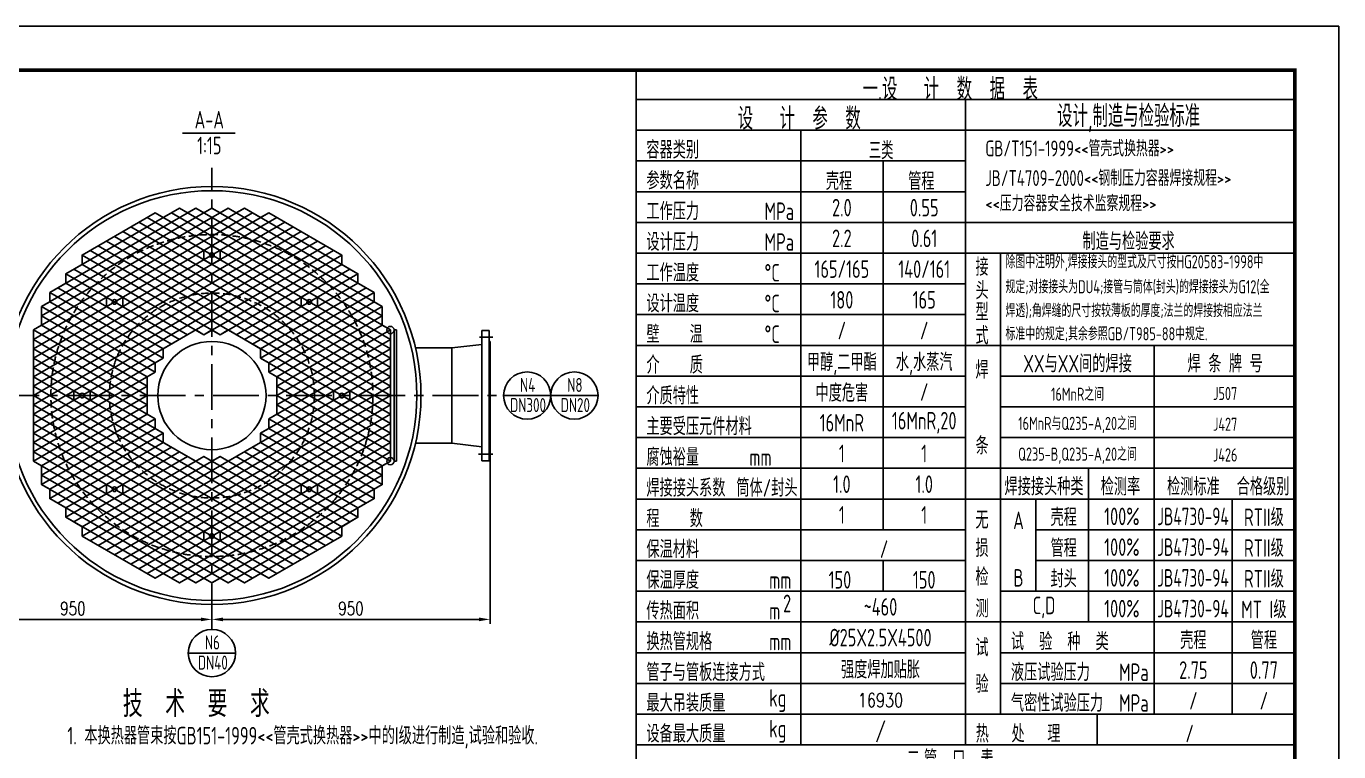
# Model space of a CAD drawing. Extents: x -28112 to -2231, y -2720 to 15724.
# Drawn here: x -19976 to -15492, y 13245 to 15724 of the extents above; entities that cross this region are included whole.
import ezdxf
from ezdxf.enums import TextEntityAlignment as Align

# ---------------------------------------------------------------- set-up
doc = ezdxf.new("R2010")
doc.units = 0
doc.header["$LTSCALE"] = 250
doc.header["$MEASUREMENT"] = 0
doc.linetypes.add('CENTER', pattern=[2, 1.25, -0.25, 0.25, -0.25])
doc.linetypes.add('DASHED', pattern=[0.75, 0.5, -0.25])
doc.layers.get('0').update_dxf_attribs({"linetype": 'CONTINUOUS'})
doc.layers.get('DEFPOINTS').update_dxf_attribs({"linetype": 'CONTINUOUS'})
for name, color, linetype in [('1', 7, 'CONTINUOUS'), ('2', 1, 'CONTINUOUS'), ('3', 7, 'CENTER')]:
    doc.layers.add(name, color=color, linetype=linetype)
doc.styles.add('HZ', font='isocp.shx', dxfattribs={"width": 0.75, "bigfont": 'hztxt.shx'})
doc.styles.get("Standard").update_dxf_attribs({"font": 'txt.shx', "width": 0.75})
doc.dimstyles.new('STANDARD$0', dxfattribs={"dimscale": 15, "dimtxt": 3, "dimasz": 2.5, "dimexe": 1, "dimexo": 0, "dimgap": 1, "dimtad": 1, "dimdec": 0, "dimzin": 0, "dimdsep": 46, "dimtxsty": 'Standard', "dimcen": 0.09, "dimclrd": 7, "dimclre": 7, "dimclrt": 7, "dimadec": 0, "dimazin": 0, "dimtfac": 1, "dimtdec": 0, "dimtmove": 0, "dimatfit": 2, "dimfxl": 0, "dimtolj": 1, "dimtzin": 0, "dimarcsym": 0})

# ---------------------------------------------------------------- blocks, each defined once
blk = doc.blocks.new('*D85')
at = {"color": 7, "linetype": 'ByBlock'}
for p, q in [((-3688.7, 24586.7), (-3688.7, 23991.9)), ((-4638.7, 24057.7), (-4638.7, 23991.9)), ((-4601.2, 24006.9), (-3726.2, 24006.9))]:
    blk.add_line(p, q, dxfattribs=at)
for points in [[(-4601.2, 24013.1), (-4601.2, 24000.6), (-4638.7, 24006.9)], [(-3726.2, 24013.1), (-3726.2, 24000.6), (-3688.7, 24006.9)]]:
    blk.add_solid(points, dxfattribs=at)
at = {"layer": 'DEFPOINTS', "color": 0, "linetype": 'ByBlock'}
for p in [(-3688.7, 24586.7), (-4638.7, 24057.7), (-3688.7, 24006.9)]:
    blk.add_point(p, dxfattribs=at)
at = {"color": 7, "linetype": 'ByBlock', "insert": (-4163.7, 24044.4), "char_height": 45, "attachment_point": 5}
blk.add_mtext('\\A1;950', dxfattribs=at)
blk = doc.blocks.new('*D84')
at = {"color": 7, "linetype": 'ByBlock'}
for p, q in [((-5588.7, 24692.7), (-5588.7, 23991.9)), ((-4638.7, 24057.7), (-4638.7, 23991.9)), ((-5551.2, 24006.9), (-4676.2, 24006.9))]:
    blk.add_line(p, q, dxfattribs=at)
for points in [[(-5551.2, 24013.1), (-5551.2, 24000.6), (-5588.7, 24006.9)], [(-4676.2, 24013.1), (-4676.2, 24000.6), (-4638.7, 24006.9)]]:
    blk.add_solid(points, dxfattribs=at)
at = {"layer": 'DEFPOINTS', "color": 0, "linetype": 'ByBlock'}
for p in [(-5588.7, 24692.7), (-4638.7, 24057.7), (-4638.7, 24006.9)]:
    blk.add_point(p, dxfattribs=at)
at = {"color": 7, "linetype": 'ByBlock', "insert": (-5113.7, 24044.4), "char_height": 45, "attachment_point": 5}
blk.add_mtext('\\A1;950', dxfattribs=at)

msp = doc.modelspace()

# ---------------------------------------------------------------- linework, layer by layer
for p, q in [((-15492.3, 15724.1), (-28107.3, 15724.1)), ((-15492.3, 6814.1), (-15492.3, 15724.1)), ((-15642.3, 15473.8), (-17892.3, 15473.8)), ((-16767.3, 15473.8), (-16767.3, 13268.8)), ((-15642.3, 15368.8), (-17892.3, 15368.8)), ((-17329.8, 15368.8), (-17329.8, 13268.8)), ((-16767.3, 15263.8), (-17892.3, 15263.8)), ((-17048.5, 15263.8), (-17048.5, 14003.8)), ((-16767.3, 15158.8), (-17892.3, 15158.8)), ((-15642.3, 15053.8), (-17892.3, 15053.8)), ((-15642.3, 14948.8), (-17892.3, 14948.8)), ((-16647.3, 14948.8), (-16647.3, 13373.8)), ((-16767.3, 14843.8), (-17892.3, 14843.8)), ((-16767.3, 14738.8), (-17892.3, 14738.8)), ((-15642.3, 14633.8), (-17892.3, 14633.8)), ((-16122.3, 14633.8), (-16122.3, 13373.8)), ((-16767.3, 14528.8), (-17892.3, 14528.8)), ((-15642.3, 14528.8), (-16647.3, 14528.8)), ((-16767.3, 14423.8), (-17892.3, 14423.8)), ((-15642.3, 14423.8), (-16647.3, 14423.8)), ((-16767.3, 14318.8), (-17892.3, 14318.8)), ((-15642.3, 14318.8), (-16647.3, 14318.8)), ((-16767.3, 14213.8), (-17892.3, 14213.8)), ((-15642.3, 14213.8), (-16767.3, 14213.8)), ((-16347.3, 14213.8), (-16347.3, 13688.8)), ((-15642.3, 14108.8), (-17892.3, 14108.8)), ((-16527.3, 14108.8), (-16527.3, 13793.8)), ((-15856.7, 14108.8), (-15856.7, 13373.8)), ((-16767.3, 14003.8), (-17892.3, 14003.8)), ((-15642.3, 14003.8), (-16527.3, 14003.8)), ((-15642.3, 14003.8), (-16527.3, 14003.8)), ((-16767.3, 13898.8), (-17892.3, 13898.8)), ((-17048.5, 13898.8), (-17048.5, 13793.8)), ((-15642.3, 13898.8), (-16527.3, 13898.8)), ((-15642.3, 13898.8), (-16497.3, 13898.8)), ((-16767.3, 13793.8), (-17892.3, 13793.8)), ((-15642.3, 13793.8), (-16647.3, 13793.8)), ((-15642.3, 13688.8), (-17892.3, 13688.8)), ((-16767.3, 13583.8), (-17892.3, 13583.8)), ((-15642.3, 13583.8), (-16647.3, 13583.8)), ((-16767.3, 13478.8), (-17892.3, 13478.8)), ((-15642.3, 13478.8), (-16647.3, 13478.8)), ((-15642.3, 13478.8), (-16647.3, 13478.8)), ((-15642.3, 13373.8), (-17892.3, 13373.8)), ((-16317.3, 13373.8), (-16317.3, 13268.8)), ((-15642.3, 13268.8), (-17892.3, 13268.8))]:
    msp.add_line(p, q)
at = {"color": 1}
msp.add_line((-17892.3, 15574.1), (-17892.3, 11473.3), dxfattribs=at)
at = {"const_width": 13.5}
msp.add_lwpolyline([(-15642.3, 6964.1), (-15642.3, 15574.1), (-27732.3, 15574.1), (-27732.3, 6964.1)], dxfattribs=at)
at = {"layer": '1', "color": 0, "linetype": 'CENTER', "ltscale": 0.5}
for p, q in [((-19341.4, 13663.1), (-19341.4, 15240.8)), ((-20337.5, 14462.3), (-18345.3, 14462.3))]:
    msp.add_line(p, q, dxfattribs=at)
at = {"layer": '1', "color": 0}
for p, q in [((-19230.5, 15102.3), (-19951.1, 14686.3)), ((-19202.8, 15086.3), (-19951.1, 14654.3)), ((-19147.4, 15086.3), (-19951.1, 14622.3)), ((-19119.7, 15070.3), (-19951.1, 14590.3)), ((-19341.4, 15102.3), (-19923.4, 14766.3)), ((-19286, 15102.3), (-19923.4, 14734.3)), ((-19396.8, 15102.3), (-19895.6, 14814.3)), ((-19452.2, 15102.3), (-19840.2, 14878.3)), ((-18731.7, 14590.3), (-19563.1, 15070.3)), ((-18731.7, 14622.3), (-19535.4, 15086.3)), ((-18731.7, 14654.3), (-19479.9, 15086.3)), ((-18731.7, 14686.3), (-19452.2, 15102.3)), ((-18759.4, 14734.3), (-19396.8, 15102.3)), ((-18759.4, 14766.3), (-19341.4, 15102.3)), ((-18787.1, 14814.3), (-19286, 15102.3)), ((-18842.6, 14878.3), (-19230.5, 15102.3)), ((-19092, 15054.3), (-19951.1, 14558.3)), ((-19064.3, 15038.3), (-19951.1, 14526.3)), ((-19036.5, 15022.3), (-19951.1, 14494.3)), ((-18731.7, 14494.3), (-19646.2, 15022.3)), ((-18731.7, 14526.3), (-19618.5, 15038.3)), ((-18731.7, 14558.3), (-19590.8, 15054.3)), ((-19008.8, 15006.3), (-19951.1, 14462.3)), ((-18981.1, 14990.3), (-19951.1, 14430.3)), ((-18953.4, 14974.3), (-19951.1, 14398.3)), ((-18731.7, 14398.3), (-19729.4, 14974.3)), ((-18731.7, 14430.3), (-19701.7, 14990.3)), ((-18731.7, 14462.3), (-19673.9, 15006.3)), ((-18925.7, 14958.3), (-19951.1, 14366.3)), ((-19313.7, 14670.3), (-19784.8, 14942.3)), ((-18731.7, 14366.3), (-19757.1, 14958.3)), ((-18898, 14942.3), (-19369.1, 14670.3)), ((-19424.5, 14670.3), (-19812.5, 14894.3)), ((-19369.1, 14670.3), (-19784.8, 14910.3)), ((-18898, 14910.3), (-19313.7, 14670.3)), ((-18870.3, 14894.3), (-19258.2, 14670.3)), ((-19452.2, 14654.3), (-19840.2, 14878.3)), ((-19479.9, 14638.3), (-19840.2, 14846.3)), ((-18842.6, 14878.3), (-19230.5, 14654.3)), ((-18842.6, 14846.3), (-19202.8, 14638.3)), ((-19507.7, 14590.3), (-19895.6, 14814.3)), ((-19507.7, 14622.3), (-19867.9, 14830.3)), ((-18814.8, 14830.3), (-19175.1, 14622.3)), ((-18787.1, 14814.3), (-19175.1, 14590.3)), ((-19535.4, 14542.3), (-19923.4, 14766.3)), ((-19535.4, 14574.3), (-19895.6, 14782.3)), ((-18787.1, 14782.3), (-19147.4, 14574.3)), ((-18759.4, 14766.3), (-19147.4, 14542.3)), ((-19563.1, 14526.3), (-19923.4, 14734.3)), ((-18759.4, 14734.3), (-19119.7, 14526.3)), ((-19563.1, 14462.3), (-19951.1, 14686.3)), ((-19563.1, 14494.3), (-19923.4, 14702.3)), ((-18759.4, 14702.3), (-19119.7, 14494.3)), ((-18731.7, 14686.3), (-19119.7, 14462.3)), ((-19563.1, 14430.3), (-19951.1, 14654.3)), ((-19535.4, 14382.3), (-19951.1, 14622.3)), ((-18731.7, 14622.3), (-19147.4, 14382.3)), ((-18731.7, 14654.3), (-19119.7, 14430.3)), ((-19507.7, 14334.3), (-19951.1, 14590.3)), ((-19507.7, 14590.3), (-19951.1, 14334.3)), ((-18731.7, 14590.3), (-19175.1, 14334.3)), ((-18731.7, 14334.3), (-19175.1, 14590.3)), ((-18925.7, 13966.3), (-19951.1, 14558.3)), ((-19535.4, 14542.3), (-19951.1, 14302.3)), ((-18953.4, 13950.3), (-19951.1, 14526.3)), ((-18731.7, 14558.3), (-19757.1, 13966.3)), ((-18731.7, 14526.3), (-19729.4, 13950.3)), ((-18731.7, 14302.3), (-19147.4, 14542.3)), ((-18981.1, 13934.3), (-19951.1, 14494.3)), ((-19563.1, 14494.3), (-19951.1, 14270.3)), ((-18731.7, 14494.3), (-19701.7, 13934.3)), ((-18731.7, 14270.3), (-19119.7, 14494.3)), ((-19008.8, 13918.3), (-19951.1, 14462.3)), ((-19563.1, 14462.3), (-19951.1, 14238.3)), ((-18731.7, 14462.3), (-19673.9, 13918.3)), ((-18731.7, 14238.3), (-19119.7, 14462.3)), ((-18183.9, 14462.3), (-18345.3, 14462.3)), ((-18022.5, 14462.3), (-18183.9, 14462.3)), ((-19036.5, 13902.3), (-19951.1, 14430.3)), ((-19064.3, 13886.3), (-19951.1, 14398.3)), ((-19563.1, 14430.3), (-19923.4, 14222.3)), ((-19563.1, 14398.3), (-19923.4, 14190.3)), ((-18731.7, 14430.3), (-19646.2, 13902.3)), ((-18731.7, 14398.3), (-19618.5, 13886.3)), ((-18759.4, 14222.3), (-19119.7, 14430.3)), ((-18759.4, 14190.3), (-19119.7, 14398.3)), ((-19092, 13870.3), (-19951.1, 14366.3)), ((-19535.4, 14382.3), (-19923.4, 14158.3)), ((-19535.4, 14350.3), (-19895.6, 14142.3)), ((-18731.7, 14366.3), (-19590.8, 13870.3)), ((-18759.4, 14158.3), (-19147.4, 14382.3)), ((-18787.1, 14142.3), (-19147.4, 14350.3)), ((-19119.7, 13854.3), (-19951.1, 14334.3)), ((-19147.4, 13838.3), (-19951.1, 14302.3)), ((-19507.7, 14334.3), (-19895.6, 14110.3)), ((-19507.7, 14302.3), (-19867.9, 14094.3)), ((-18731.7, 14334.3), (-19563.1, 13854.3)), ((-18731.7, 14302.3), (-19535.4, 13838.3)), ((-18787.1, 14110.3), (-19175.1, 14334.3)), ((-18814.8, 14094.3), (-19175.1, 14302.3)), ((-19202.8, 13838.3), (-19951.1, 14270.3)), ((-19479.9, 14286.3), (-19840.2, 14078.3)), ((-19452.2, 14270.3), (-19840.2, 14046.3)), ((-18731.7, 14270.3), (-19479.9, 13838.3)), ((-18842.6, 14046.3), (-19230.5, 14270.3)), ((-18842.6, 14078.3), (-19202.8, 14286.3)), ((-19230.5, 13822.3), (-19951.1, 14238.3)), ((-19424.5, 14254.3), (-19812.5, 14030.3)), ((-19313.7, 14254.3), (-19784.8, 13982.3)), ((-19369.1, 14254.3), (-19784.8, 14014.3)), ((-18731.7, 14238.3), (-19452.2, 13822.3)), ((-18898, 13982.3), (-19369.1, 14254.3)), ((-18898, 14014.3), (-19313.7, 14254.3)), ((-18870.3, 14030.3), (-19258.2, 14254.3)), ((-19286, 13822.3), (-19923.4, 14190.3)), ((-18759.4, 14190.3), (-19396.8, 13822.3)), ((-19341.4, 13822.3), (-19923.4, 14158.3)), ((-18759.4, 14158.3), (-19341.4, 13822.3)), ((-19396.8, 13822.3), (-19895.6, 14110.3)), ((-18787.1, 14110.3), (-19286, 13822.3)), ((-19452.2, 13822.3), (-19840.2, 14046.3)), ((-18842.6, 14046.3), (-19230.5, 13822.3)), ((-19260.7, 13582.4), (-19422.1, 13582.4))]:
    msp.add_line(p, q, dxfattribs=at)
at = {"layer": '1', "color": 1}
for p, q in [((-18719.2, 14686.3), (-18719.2, 14238.3)), ((-18719.2, 14686.3), (-18711.2, 14686.3)), ((-18711.2, 14686.3), (-18711.2, 14238.3)), ((-19286, 14238.3), (-19175.1, 14302.3)), ((-18719.2, 14238.3), (-18711.2, 14238.3))]:
    msp.add_line(p, q, dxfattribs=at)
for points in [[(-18731.7, 14238.3), (-18731.7, 14686.3), (-18759.4, 14702.3), (-18759.4, 14766.3), (-18787.1, 14782.3), (-18787.1, 14814.3), (-18842.6, 14846.3), (-18842.6, 14878.3), (-18898, 14910.3), (-18898, 14942.3), (-19147.4, 15086.3), (-19175.1, 15070.3), (-19230.5, 15102.3), (-19258.2, 15086.3), (-19286, 15102.3), (-19313.7, 15086.3), (-19341.4, 15102.3), (-19369.1, 15086.3), (-19396.8, 15102.3), (-19424.5, 15086.3), (-19452.2, 15102.3), (-19507.7, 15070.3), (-19535.4, 15086.3), (-19784.8, 14942.3), (-19784.8, 14910.3), (-19840.2, 14878.3), (-19840.2, 14846.3), (-19895.6, 14814.3), (-19895.6, 14782.3), (-19923.4, 14766.3), (-19923.4, 14702.3), (-19951.1, 14686.3), (-19951.1, 14238.3), (-19923.4, 14222.3), (-19923.4, 14158.3), (-19895.6, 14142.3), (-19895.6, 14110.3), (-19840.2, 14078.3), (-19840.2, 14046.3), (-19784.8, 14014.3), (-19784.8, 13982.3), (-19535.4, 13838.3), (-19507.7, 13854.3), (-19452.2, 13822.3), (-19424.5, 13838.3), (-19396.8, 13822.3), (-19369.1, 13838.3), (-19341.4, 13822.3), (-19313.7, 13838.3), (-19286, 13822.3), (-19258.2, 13838.3), (-19230.5, 13822.3), (-19175.1, 13854.3), (-19147.4, 13838.3), (-18898, 13982.3), (-18898, 14014.3), (-18842.6, 14046.3), (-18842.6, 14078.3), (-18787.1, 14110.3), (-18787.1, 14142.3), (-18759.4, 14158.3), (-18759.4, 14222.3), (-18731.7, 14238.3)], [(-19313.7, 14926.3), (-19313.7, 14958.3), (-19341.4, 14974.3), (-19369.1, 14958.3), (-19369.1, 14926.3), (-19341.4, 14910.3), (-19313.7, 14926.3)], [(-19701.7, 14766.3), (-19701.7, 14798.3), (-19673.9, 14814.3), (-19646.2, 14798.3), (-19646.2, 14766.3), (-19673.9, 14750.3), (-19701.7, 14766.3)], [(-18981.1, 14766.3), (-18981.1, 14798.3), (-19008.8, 14814.3), (-19036.5, 14798.3), (-19036.5, 14766.3), (-19008.8, 14750.3), (-18981.1, 14766.3)], [(-19119.7, 14398.3), (-19119.7, 14526.3), (-19147.4, 14542.3), (-19147.4, 14574.3), (-19175.1, 14590.3), (-19175.1, 14622.3), (-19286, 14686.3), (-19313.7, 14670.3), (-19341.4, 14686.3), (-19369.1, 14670.3), (-19396.8, 14686.3), (-19507.7, 14622.3), (-19507.7, 14590.3), (-19535.4, 14574.3), (-19535.4, 14542.3), (-19563.1, 14526.3), (-19563.1, 14398.3), (-19535.4, 14382.3), (-19535.4, 14350.3), (-19507.7, 14334.3), (-19507.7, 14302.3), (-19396.8, 14238.3), (-19369.1, 14254.3), (-19341.4, 14238.3), (-19313.7, 14254.3), (-19286, 14238.3), (-19175.1, 14302.3), (-19175.1, 14334.3), (-19147.4, 14350.3), (-19147.4, 14382.3), (-19119.7, 14398.3), (-19119.7, 14526.3)], [(-19812.5, 14446.3), (-19812.5, 14478.3), (-19784.8, 14494.3), (-19757.1, 14478.3), (-19757.1, 14446.3), (-19784.8, 14430.3), (-19812.5, 14446.3)], [(-18870.3, 14446.3), (-18870.3, 14478.3), (-18898, 14494.3), (-18925.7, 14478.3), (-18925.7, 14446.3), (-18898, 14430.3), (-18870.3, 14446.3)], [(-19701.7, 14158.3), (-19701.7, 14126.3), (-19673.9, 14110.3), (-19646.2, 14126.3), (-19646.2, 14158.3), (-19673.9, 14174.3), (-19701.7, 14158.3)], [(-18981.1, 14158.3), (-18981.1, 14126.3), (-19008.8, 14110.3), (-19036.5, 14126.3), (-19036.5, 14158.3), (-19008.8, 14174.3), (-18981.1, 14158.3)], [(-19313.7, 13998.3), (-19313.7, 13966.3), (-19341.4, 13950.3), (-19369.1, 13966.3), (-19369.1, 13998.3), (-19341.4, 14014.3), (-19313.7, 13998.3)]]:
    msp.add_lwpolyline(points, dxfattribs=at)
for centre, radius in [((-19341.4, 14462.3), 714), ((-19341.4, 14462.3), 700), ((-19341.4, 14942.3), 8), ((-19673.9, 14782.3), 8), ((-19008.8, 14782.3), 8), ((-18731.7, 14686.3), 12.5), ((-19341.4, 14462.3), 185), ((-19784.8, 14462.3), 8), ((-18898, 14462.3), 8), ((-18731.7, 14238.3), 12.5), ((-19673.9, 14142.3), 8), ((-19008.8, 14142.3), 8), ((-19341.4, 13982.3), 8)]:
    msp.add_circle(centre, radius, dxfattribs=at)
at = {"layer": '1', "color": 0, "linetype": 'DASHED', "ltscale": 0.2}
for radius in [550, 350]:
    msp.add_circle((-19341.4, 14462.3), radius, dxfattribs=at)
at = {"layer": '1', "color": 0}
for centre, radius in [((-18264.6, 14462.3), 80.7), ((-18103.2, 14462.3), 80.7), ((-19341.4, 14462.3), 9.094947017729282e-12), ((-19341.4, 13582.4), 80.7)]:
    msp.add_circle(centre, radius, dxfattribs=at)
at = {"layer": '2'}
for p, q in [((-19442.1, 15359.3), (-19262.1, 15359.3)), ((-18419.4, 14684.8), (-18419.4, 14239.8)), ((-18394.4, 14684.8), (-18419.4, 14684.8)), ((-18394.4, 14684.8), (-18394.4, 14239.8)), ((-18521.4, 14624.8), (-18646.1, 14624.8)), ((-18419.4, 14637.3), (-18521.4, 14624.8)), ((-18521.4, 14624.8), (-18521.4, 14299.8)), ((-18391.4, 14647.3), (-18394.4, 14647.3)), ((-18391.4, 14647.3), (-18391.4, 14277.3)), ((-18521.4, 14299.8), (-18646.1, 14299.8)), ((-18419.4, 14287.3), (-18521.4, 14299.8)), ((-18391.4, 14277.3), (-18394.4, 14277.3)), ((-18394.4, 14239.8), (-18419.4, 14239.8))]:
    msp.add_line(p, q, dxfattribs=at)
at = {"layer": '3'}
for p, q in [((-18381.7, 14662.3), (-18427.8, 14662.3)), ((-18381.7, 14262.3), (-18431.2, 14262.3))]:
    msp.add_line(p, q, dxfattribs=at)

# ---------------------------------------------------------------- texts
at = {"style": 'HZ'}
for s, height, width, p in [('一.设   计  数  据  表', 75, 0.7, (-16819.3, 15513.2)), ('设   计  参  数', 75, 0.7, (-17335.1, 15412.6)), ('设计,制造与检验标准', 75, 0.7, (-16210.1, 15412.6)), ('三类', 60, 0.7, (-17055.5, 15302.7)), ('壳程', 60, 0.75, (-17199.5, 15197.7)), ('管程', 60, 0.75, (-16918.1, 15197.7)), ('2.0', 60, 0.75, (-17189.6, 15104.4)), ('0.55', 60, 0.75, (-16908.3, 15104.4)), ('2.2', 60, 0.75, (-17189.6, 14999.4)), ('0.61', 60, 0.75, (-16908.3, 14999.4)), ('制造与检验要求', 60, 0.75, (-16210.1, 14992.6)), ('165/165', 60, 0.75, (-17189.6, 14894.4)), ('140/161', 60, 0.75, (-16908.3, 14894.4)), ('180', 60, 0.75, (-17189.6, 14789.4)), ('165', 60, 0.75, (-16908.3, 14789.4)), ('/', 60, 0.75, (-17189.6, 14684.4)), ('/', 60, 0.75, (-16908.3, 14684.4)), ('甲醇,二甲酯', 60, 0.75, (-17189.6, 14572.8)), ('水,水蒸汽', 60, 0.75, (-16908.3, 14572.6)), ('XX与XX间的焊接', 60, 0.75, (-16384.6, 14574.4)), ('焊 条 牌 号', 60, 0.75, (-15880.3, 14574.4)), ('中度危害', 60, 0.75, (-17189.6, 14474.4)), ('/', 60, 0.75, (-16908.3, 14474.4)), ('16MnR之间', 45, 0.75, (-16384.6, 14469.4)), ('J507', 45, 0.75, (-15880.3, 14469.4)), ('16MnR', 60, 0.75, (-17189.6, 14369.4)), ('16MnR,20', 60, 0.75, (-16908.3, 14369.4)), ('16MnR与Q235-A,20之间', 45, 0.75, (-16384.6, 14364.4)), ('J427', 45, 0.75, (-15880.3, 14364.4)), ('1', 60, 0.75, (-17189.6, 14264.4)), ('1', 60, 0.75, (-16908.3, 14264.4)), ('Q235-B,Q235-A,20之间', 45, 0.75, (-16384.6, 14259.4)), ('J426', 45, 0.75, (-15880.3, 14259.4)), ('1.0', 60, 0.75, (-17189.6, 14159.4)), ('1.0', 60, 0.75, (-16908.3, 14159.4)), ('焊接接头种类', 60, 0.75, (-16499.1, 14154.4)), ('检测率', 60, 0.75, (-16237.9, 14154.4)), ('检测标准', 60, 0.75, (-15988.9, 14154.4)), ('合格级别', 60, 0.75, (-15750.9, 14154.4)), ('1', 60, 0.75, (-17189.6, 14054.4)), ('1', 60, 0.75, (-16908.3, 14054.4)), ('壳程', 60, 0.75, (-16431.9, 14049.4)), ('100%', 60, 0.75, (-16233.3, 14049.4)), ('JB4730-94', 60, 0.7, (-15990.2, 14049.4)), ('RTII级', 60, 0.75, (-15748.1, 14049.4)), ('A', 60, 0.75, (-16586.2, 14035.9)), ('/', 60, 0.75, (-17045.4, 13937.7)), ('管程', 60, 0.75, (-16431.9, 13944.4)), ('100%', 60, 0.75, (-16233.3, 13944.4)), ('JB4730-94', 60, 0.7, (-15990.2, 13944.4)), ('RTII级', 60, 0.75, (-15748.1, 13944.4)), ('150', 60, 0.75, (-17196.2, 13832.7)), ('150', 60, 0.75, (-16908.3, 13832.7)), ('B', 60, 0.75, (-16586.2, 13839.4)), ('封头', 60, 0.75, (-16431.9, 13839.4)), ('100%', 60, 0.75, (-16233.3, 13839.4)), ('JB4730-94', 60, 0.7, (-15990.2, 13839.4)), ('RTII级', 60, 0.75, (-15748.1, 13839.4)), ('~460', 60, 0.75, (-17057.7, 13740.4)), ('C,D', 60, 0.75, (-16499.1, 13738.4)), ('100%', 60, 0.75, (-16233.3, 13734.4)), ('JB4730-94', 60, 0.7, (-15990.2, 13734.4)), ('MT I级', 60, 0.75, (-15748.1, 13734.4)), ('%%C25X2.5X4500', 60, 0.75, (-17057.7, 13635.4)), ('壳程', 60, 0.75, (-15988.9, 13629.4)), ('管程', 60, 0.75, (-15748.1, 13629.4)), ('强度焊加贴胀', 60, 0.75, (-17057.7, 13528.8)), ('2.75', 60, 0.75, (-15988.9, 13524.4)), ('0.77', 60, 0.75, (-15748.1, 13524.4)), ('/', 60, 0.75, (-15988.9, 13419.4)), ('/', 60, 0.75, (-15748.1, 13419.4)), ('/', 60, 0.75, (-16001.6, 13307.7)), ('二,管  口  表', 60, 0.75, (-16819.3, 13217.2))]:
    msp.add_text(s, height=height, dxfattribs=dict(at, width=width)).set_placement(p, align=Align.MIDDLE)
at = {"style": 'HZ', "width": 0.75}
for s, height, p in [('容器类别', 60, (-17857.3, 15271.9)), ('GB/T151-1999<<管壳式换热器>>', 54, (-16699.6, 15279.6)), ('参数名称', 60, (-17857.3, 15166.9)), ('JB/T4709-2000<<钢制压力容器焊接规程>>', 54, (-16699.6, 15178.3)), ('工作压力', 60, (-17857.3, 15061.9)), ('MPa', 60, (-17453.9, 15061.9)), ('<<压力容器安全技术监察规程>>', 54, (-16699.6, 15091.9)), ('设计压力', 60, (-17857.3, 14956.9)), ('MPa', 60, (-17453.9, 14956.9)), ('接', 60, (-16733.3, 14871.6)), ('除图中注明外,焊接接头的型式及尺寸按HG20583-1998中', 45, (-16630.6, 14897)), ('工作温度', 60, (-17857.3, 14851.9)), ('%%DC', 60, (-17453.9, 14851.9)), ('头', 60, (-16733.3, 14791.1)), ('规定;对接接头为DU4;接管与筒体(封头)的焊接接头为G12(全', 45, (-16630.6, 14811.5)), ('设计温度', 60, (-17857.3, 14746.9)), ('%%DC', 60, (-17453.9, 14746.9)), ('型', 60, (-16733.3, 14717.8)), ('焊透);角焊缝的尺寸按较薄板的厚度;法兰的焊接按相应法兰', 45, (-16630.6, 14730.1)), ('壁    温', 60, (-17857.3, 14641.9)), ('%%DC', 60, (-17453.9, 14641.9)), ('式', 60, (-16733.3, 14637)), ('标准中的规定;其余参照GB/T985-88中规定.', 45, (-16630.6, 14650.9)), ('介    质', 60, (-17857.3, 14536.9)), ('焊', 60, (-16733.3, 14520)), ('介质特性', 60, (-17857.3, 14431.9)), ('主要受压元件材料', 60, (-17857.3, 14326.9)), ('条', 60, (-16733.3, 14261)), ('腐蚀裕量', 60, (-17857.3, 14221.9)), ('mm', 60, (-17505.5, 14221.9)), ('焊接接头系数', 60, (-17857.3, 14116.9)), ('筒体/封头', 60, (-17550, 14116.9)), ('程    数', 60, (-17857.3, 14011.9)), ('无', 60, (-16733.3, 14007.1)), ('保温材料', 60, (-17857.3, 13906.9)), ('损', 60, (-16733.3, 13910.7)), ('保温厚度', 60, (-17857.3, 13801.9)), ('检', 60, (-16733.3, 13812.3)), ('mm', 60, (-17437.9, 13801.9)), ('2', 60, (-17390.4, 13721.9)), ('测', 60, (-16733.3, 13704.6)), ('传热面积', 60, (-17857.3, 13696.9)), ('m', 60, (-17437.9, 13696.9)), ('换热管规格', 60, (-17857.3, 13591.9)), ('mm', 60, (-17437.9, 13591.9)), ('试', 60, (-16733.3, 13571.1)), ('试  验  种  类', 60, (-16612.3, 13591.9)), ('管子与管板连接方式', 60, (-17857.3, 13486.9)), ('液压试验压力', 60, (-16612.3, 13486.9)), ('MPa', 60, (-16243, 13486.9)), ('验', 60, (-16733.3, 13446.5)), ('kg', 60, (-17437.9, 13399.3)), ('最大吊装质量', 60, (-17857.3, 13381.9)), ('气密性试验压力', 60, (-16612.3, 13381.9)), ('MPa', 60, (-16243, 13381.9)), ('设备最大质量', 60, (-17857.3, 13276.9)), ('kg', 60, (-17437.9, 13294.3)), ('热   处   理', 60, (-16732.3, 13276.9))]:
    msp.add_text(s, height=height, dxfattribs=at).set_placement(p)
at = {"width": 0.75}
for s, p in [('16930', (-17057.7, 13421.6)), ('/', (-17057.7, 13314.1))]:
    msp.add_text(s, height=48, dxfattribs=at).set_placement(p, align=Align.MIDDLE)
at = {"layer": '1', "style": 'HZ', "width": 0.75}
for s, p in [('A-A', (-19350.3, 15375)), ('1:15', (-19350.3, 15286.5))]:
    msp.add_text(s, height=60, dxfattribs=at).set_placement(p, align=Align.CENTER)
for s, p in [('N4', (-18262.9, 14498.6)), ('N8', (-18101.5, 14498.6)), ('DN300', (-18261.5, 14429.8)), ('DN20', (-18100, 14429.8)), ('N6', (-19339.7, 13618.8)), ('DN40', (-19338.2, 13550))]:
    msp.add_text(s, height=48, dxfattribs=at).set_placement(p, align=Align.MIDDLE)
for s, height, p in [('技  术  要  求', 90, (-19645.6, 13363.9)), ('1. 本换热器管束按GB151-1999<<管壳式换热器>>中的I级进行制造,试验和验收.', 60, (-19835.1, 13270.3))]:
    msp.add_text(s, height=height, dxfattribs=at).set_placement(p)

# ---------------------------------------------------------------- dimensions: what is measured, and where the dimension line sits
at = {"layer": '1', "color": 0}
for base, p1, p2, picture, middle in [((-19341.4, 13697.5), (-20291.4, 14383.3), (-19341.4, 13748.3), '*D84', (-19816.4, 13735)), ((-18391.4, 13697.5), (-19341.4, 13748.3), (-18391.4, 14277.3), '*D85', (-18866.4, 13735))]:
    dim = msp.add_linear_dim(base=base, p1=p1, p2=p2, dimstyle='STANDARD$0', dxfattribs=at)
    dim.commit()
    dim.dimension.update_dxf_attribs({"geometry": picture, "text_midpoint": middle, "insert": (-14702.7, -10309.4)})

doc.saveas('drawing.dxf')
